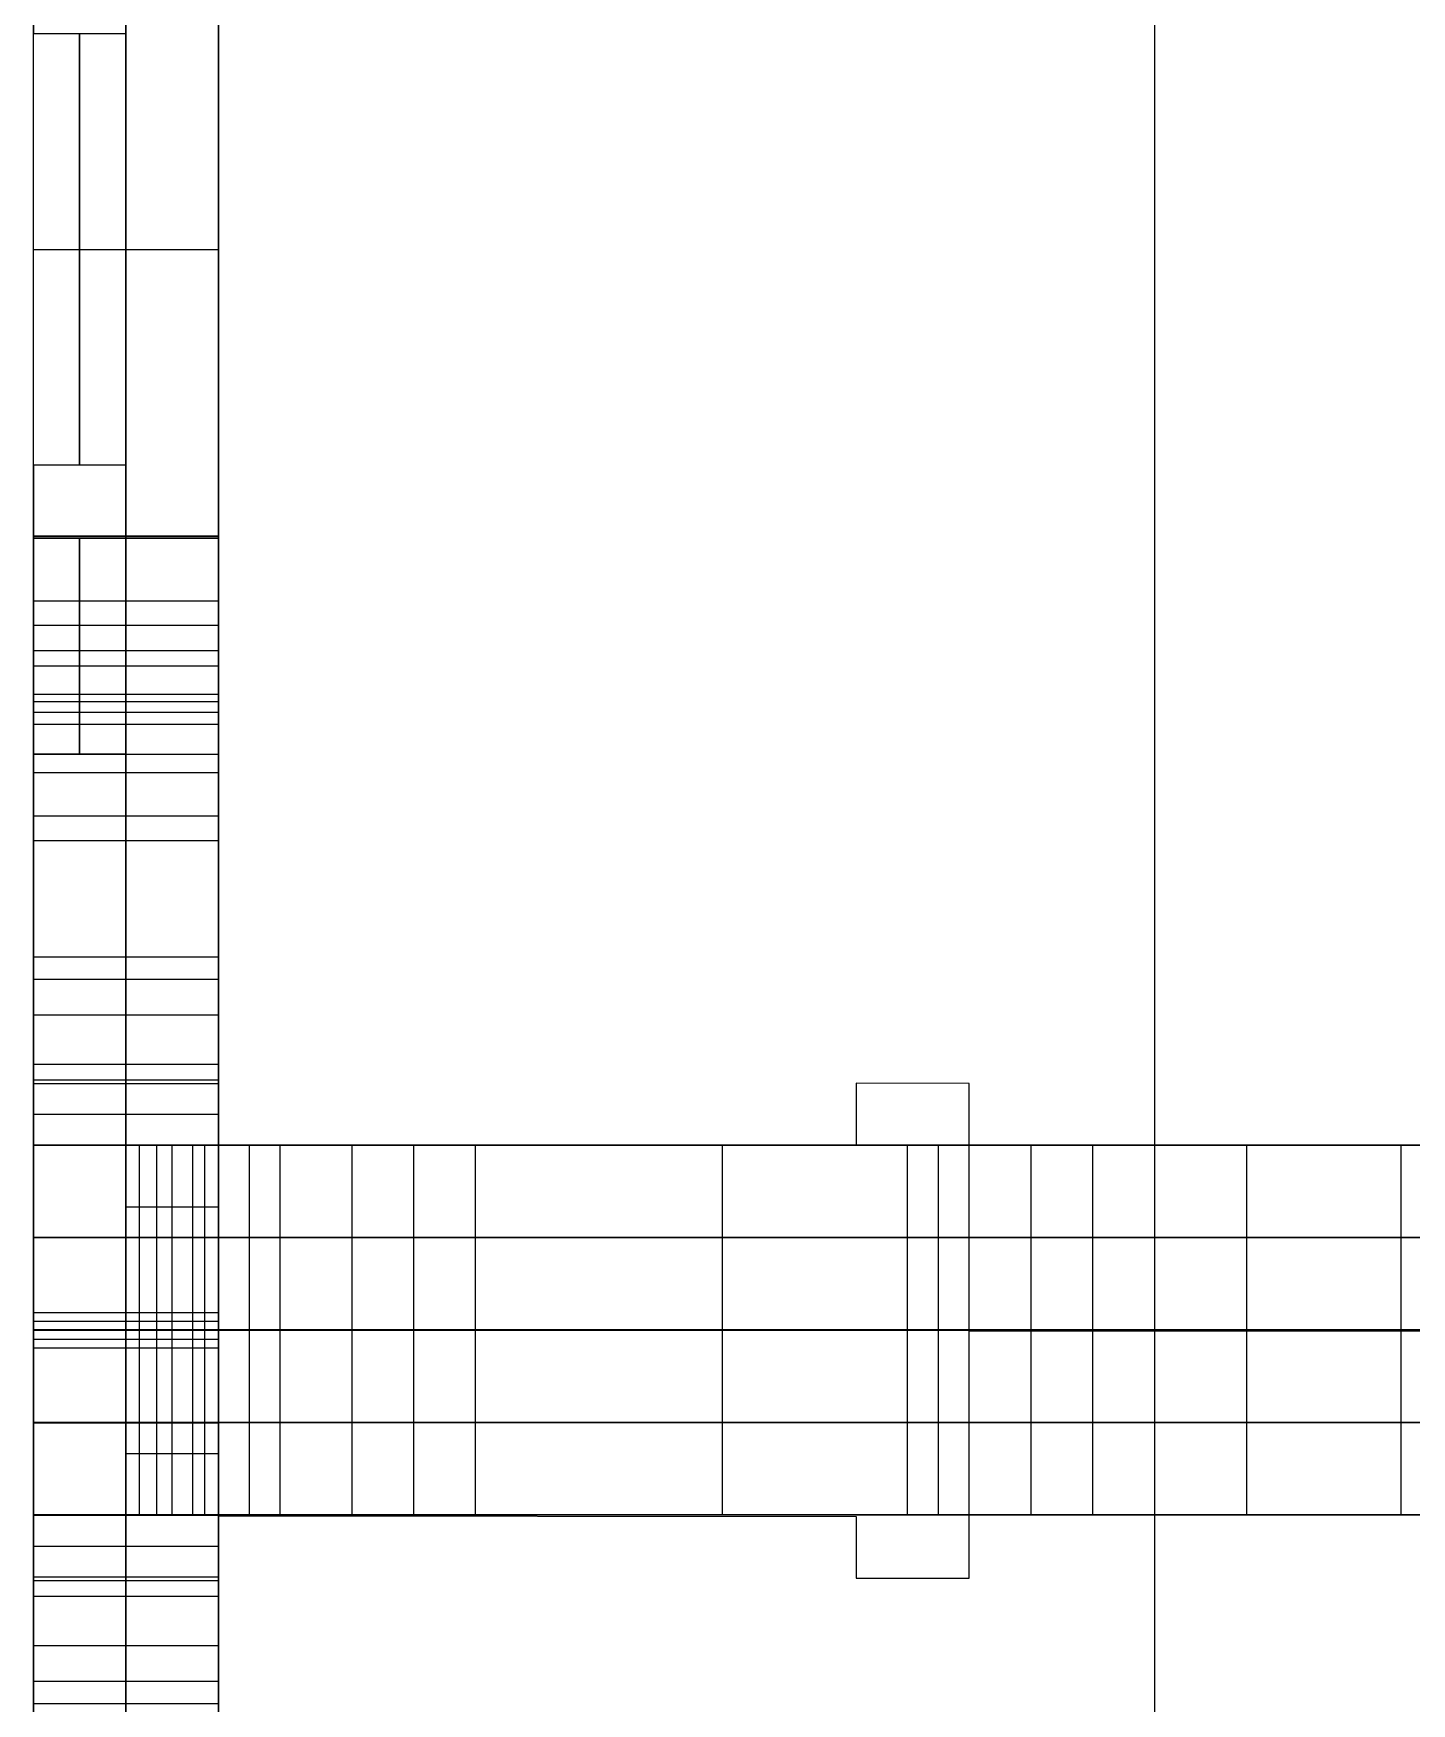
# Model space of a CAD drawing. Extents: x 6886 to 7154, y -44440 to -39703.
# Drawn here: x 6886.5 to 7020.5, y -43007.8 to -42845.4 of the extents above; entities that cross this region are included whole.
import ezdxf

# ---------------------------------------------------------------- set-up
doc = ezdxf.new("R2010")
doc.units = 0
doc.layers.add('ENDS', color=40, linetype='CONTINUOUS')

# ---------------------------------------------------------------- blocks, each defined once
blk = doc.blocks.new('SKYLARK200_END-S-1')
at = {"layer": 'ENDS'}
for p, q in [((-159, 2067.9, 264), (-159, 1467.99, 264)), ((-159, 2067.9, 282), (-159, 1467.99, 282)), ((-250, 1524, 141), (-250, 2012, 141)), ((-268, 1544.98, 141), (-268, 1991.02, 141)), ((-250, 1485.94, 282), (-250, 1621.49, 282)), ((-250, 1485.94, 264), (-250, 1621.49, 264)), ((-250, 1485.94, 273), (-250, 1621.49, 273)), ((-268, 1612.1, 226), (-268, 1594.1, 226)), ((-268, 1594.1, 56), (-268, 1612.1, 56)), ((-259, 1612.1, 226), (-259, 1534.1, 226)), ((-259, 1534.1, 56), (-259, 1612.1, 56)), ((-250, 1612.1, 226), (-250, 1534.1, 226)), ((-250, 1534.1, 56), (-250, 1612.1, 56)), ((-268, 1594.1, 56), (-259, 1594.1, 56)), ((-268, 1594.1, 226), (-259, 1594.1, 226)), ((-259, 1594.1, 56), (-259, 1552.1, 56)), ((-259, 1552.1, 226), (-259, 1594.1, 226)), ((-259, 1591.29, 66.5), (-259, 1554.91, 66.5)), ((-259, 1591.29, 215.5), (-259, 1554.91, 215.5)), ((-268, 1573.1, 77), (-259, 1573.1, 77)), ((-268, 1573.1, 205), (-259, 1573.1, 205)), ((-259, 1573.1, 226), (-250, 1573.1, 226)), ((-259, 1573.1, 56), (-259, 1573.1, 77)), ((-259, 1573.1, 56), (-250, 1573.1, 56)), ((-259, 1573.1, 226), (-259, 1573.1, 205)), ((-250, 1553.72, 282), (-250, 1553.72, 264)), ((-268, 1534.1, 56), (-268, 1552.1, 56)), ((-259, 1552.1, 56), (-268, 1552.1, 56)), ((-259, 1552.1, 226), (-268, 1552.1, 226)), ((-268, 1552.1, 226), (-268, 1534.1, 226)), ((-268, 1545.25, 282), (-250, 1545.25, 282)), ((-268, 1545.25, 282), (-268, 1532.6, 282)), ((-268, 1532.6, 0), (-268, 1545.25, 0)), ((-268, 1545.25, 0), (-250, 1545.25, 0)), ((-268, 1545.19, 281.13), (-250, 1545.19, 281.13)), ((-268, 1545.19, 0.87), (-250, 1545.19, 0.87)), ((-268, 1528.1, 232), (-268, 1545, 280.28)), ((-268, 1545, 280.28), (-250, 1545, 280.28)), ((-268, 1545, 1.72), (-250, 1545, 1.72)), ((-268, 1545, 1.72), (-268, 1528.1, 50)), ((-268, 1545, 141.9), (-259, 1545, 141.9)), ((-259, 1545.25, 282), (-259, 1532.6, 282)), ((-259, 1532.6, 0), (-259, 1545.25, 0)), ((-259, 1528.1, 232), (-259, 1545, 280.28)), ((-259, 1545, 1.72), (-259, 1528.1, 50)), ((-259, 1524, 141.9), (-259, 1545, 141.9)), ((-250, 1545.25, 282), (-250, 1532.6, 282)), ((-250, 1532.6, 0), (-250, 1545.25, 0)), ((-250, 1528.1, 232), (-250, 1545, 280.28)), ((-250, 1545, 1.72), (-250, 1528.1, 50)), ((-268, 1538.92, 282), (-250, 1538.92, 282)), ((-268, 1538.92, 0), (-250, 1538.92, 0)), ((-268, 1536.55, 256.14), (-250, 1536.55, 256.14)), ((-268, 1536.55, 25.86), (-250, 1536.55, 25.86)), ((-268, 1534.1, 226), (-250, 1534.1, 226)), ((-268, 1534.1, 56), (-250, 1534.1, 56)), ((-259, 1534.5, 160.09), (-259, 1534.5, 123.71)), ((-268, 1532.6, 282), (-250, 1532.6, 282)), ((-268, 1532.6, 0), (-250, 1532.6, 0)), ((-268, 1529.86, 227.76), (-250, 1529.86, 227.76)), ((-268, 1529.86, 54.24), (-250, 1529.86, 54.24)), ((-268, 1529.13, 283.1), (-250, 1529.13, 283.1)), ((-268, 1529.13, -1.1), (-250, 1529.13, -1.1)), ((-268, 1528.1, 232), (-250, 1528.1, 232)), ((-268, 1528.1, 50), (-250, 1528.1, 50)), ((-268, 1526.94, 286), (-250, 1526.94, 286)), ((-268, 1526.94, -4), (-250, 1526.94, -4)), ((-268, 1524, 180.9), (-250, 1524, 180.9)), ((-268, 1524, 180.9), (-268, 1524, 162.9)), ((-268, 1524, 102.9), (-250, 1524, 102.9)), ((-268, 1524, 162.9), (-259, 1524, 162.9)), ((-259, 1524, 120.9), (-268, 1524, 120.9)), ((-268, 1524, 120.9), (-268, 1524, 102.9)), ((-259, 1524, 120.9), (-259, 1524, 162.9)), ((-259, 1524, 180.9), (-259, 1524, 102.9)), ((-259, 1524, 141.9), (-250, 1524, 141.9)), ((-250, 1524, 180.9), (-250, 1524, 102.9)), ((-268, 1522.24, 185.14), (-250, 1522.24, 185.14)), ((-268, 1522.24, 98.66), (-250, 1522.24, 98.66)), ((-268, 1469.72, 170), (-268, 1518, 186.9)), ((-268, 1518, 186.9), (-250, 1518, 186.9)), ((-268, 1518, 96.9), (-250, 1518, 96.9)), ((-268, 1518, 96.9), (-268, 1469.72, 113.8)), ((-259, 1469.72, 170), (-259, 1518, 186.9)), ((-259, 1518, 96.9), (-259, 1469.72, 113.8)), ((-250, 1469.72, 170), (-250, 1518, 186.9)), ((-250, 1518, 96.9), (-250, 1469.72, 113.8)), ((-268, 1515.62, 294), (-250, 1515.62, 294)), ((-268, 1515.62, -12), (-250, 1515.62, -12)), ((-268, 1504.31, 286), (-250, 1504.31, 286)), ((-268, 1504.31, -4), (-250, 1504.31, -4)), ((-268, 1502.12, 283.1), (-250, 1502.12, 283.1)), ((-268, 1502.12, -1.1), (-250, 1502.12, -1.1)), ((-268, 1498.65, 282), (-250, 1498.65, 282)), ((-268, 1498.65, 282), (-268, 1486, 282)), ((-268, 1486, 0), (-268, 1498.65, 0)), ((-268, 1498.65, 0), (-250, 1498.65, 0)), ((-259, 1498.65, 282), (-259, 1486, 282)), ((-259, 1486, 0), (-259, 1498.65, 0)), ((-250, 1498.65, 282), (-250, 1486, 282)), ((-250, 1486, 0), (-250, 1498.65, 0)), ((-268, 1493.86, 178.45), (-250, 1493.86, 178.45)), ((-268, 1493.86, 105.35), (-250, 1493.86, 105.35)), ((-268, 1492.33, 282), (-250, 1492.33, 282)), ((-268, 1492.33, 0), (-250, 1492.33, 0)), ((-268, 1486, 270), (-268, 1492, 270)), ((-268, 1492, 270), (-250, 1492, 270)), ((-268, 1492, 270), (-268, 1492, 258)), ((-268, 1492, 258), (-250, 1492, 258)), ((-268, 1492, 258), (-268, 1486, 258)), ((-268, 1492, 233), (-250, 1492, 233)), ((-268, 1492, 233), (-268, 1492, 221)), ((-268, 1492, 221), (-250, 1492, 221)), ((-268, 1492, 221), (-268, 1486, 221)), ((-268, 1486, 62.8), (-268, 1492, 62.8)), ((-268, 1492, 62.8), (-250, 1492, 62.8)), ((-268, 1492, 62.8), (-268, 1492, 50.8)), ((-268, 1492, 50.8), (-250, 1492, 50.8)), ((-268, 1492, 50.8), (-268, 1486, 50.8)), ((-268, 1492, 25.8), (-250, 1492, 25.8)), ((-268, 1492, 25.8), (-268, 1492, 13.8)), ((-268, 1492, 13.8), (-250, 1492, 13.8)), ((-268, 1492, 13.8), (-268, 1486, 13.8)), ((-268, 1486, 25.8), (-268, 1492, 25.8)), ((-268, 1486, 233), (-268, 1492, 233)), ((-268, 1492, 264), (-250, 1492, 264)), ((-268, 1492, 227), (-250, 1492, 227)), ((-268, 1492, 56.8), (-250, 1492, 56.8)), ((-268, 1492, 19.8), (-250, 1492, 19.8)), ((-259, 1486, 270), (-259, 1492, 270)), ((-259, 1492, 270), (-259, 1492, 258)), ((-259, 1492, 233), (-259, 1492, 221)), ((-259, 1492, 221), (-259, 1486, 221)), ((-259, 1486, 62.8), (-259, 1492, 62.8)), ((-259, 1492, 62.8), (-259, 1492, 50.8)), ((-259, 1492, 25.8), (-259, 1492, 13.8)), ((-259, 1492, 13.8), (-259, 1486, 13.8)), ((-259, 1492, 50.8), (-259, 1468, 50.8)), ((-259, 1468, 25.8), (-259, 1492, 25.8)), ((-259, 1492, 258), (-259, 1468, 258)), ((-259, 1486, 233), (-259, 1492, 233)), ((-250, 1486, 270), (-250, 1492, 270)), ((-250, 1492, 270), (-250, 1492, 258)), ((-250, 1492, 258), (-250, 1468, 258)), ((-250, 1468, 233), (-250, 1492, 233)), ((-250, 1492, 233), (-250, 1492, 221)), ((-250, 1492, 221), (-250, 1486, 221)), ((-250, 1486, 62.8), (-250, 1492, 62.8)), ((-250, 1492, 62.8), (-250, 1492, 50.8)), ((-250, 1492, 50.8), (-250, 1468, 50.8)), ((-250, 1468, 25.8), (-250, 1492, 25.8)), ((-250, 1492, 25.8), (-250, 1492, 13.8)), ((-250, 1492, 13.8), (-250, 1486, 13.8)), ((-177, 1492, 282), (-188, 1492.01, 282)), ((-188, 1492.01, 282), (-188, 1492.01, 264)), ((-177, 1492, 264), (-188, 1492.01, 264)), ((-188, 1492.01, 282), (-188, 1486.01, 282)), ((-188, 1492.01, 264), (-188, 1486.01, 264)), ((-177, 1492, 273), (-188, 1492.01, 273)), ((-188, 1492.01, 273), (-188, 1486.01, 273)), ((-182.5, 1492, 282), (-182.5, 1492, 264)), ((-177, 1468, 282), (-177, 1492, 282)), ((-177, 1492, 282), (-177, 1492, 264)), ((-177, 1468, 264), (-177, 1492, 264)), ((-177, 1468, 273), (-177, 1492, 273)), ((-268, 1489, 270), (-250, 1489, 270)), ((-268, 1489, 221), (-250, 1489, 221)), ((-268, 1489, 62.8), (-250, 1489, 62.8)), ((-268, 1489, 13.8), (-250, 1489, 13.8)), ((-188, 1489.01, 282), (-188, 1489.01, 264)), ((-268, 1468, 0), (-268, 1486, 0)), ((-237, 1486, 0), (-268, 1486, 0)), ((-268, 1468, 62.9), (-268, 1486, 62.9)), ((-268, 1486, 0), (-268, 1486, 62.9)), ((-268, 1486, 62.9), (-244, 1486, 62.9)), ((-268, 1468, 219.1), (-268, 1486, 219.1)), ((-244, 1486, 219.1), (-268, 1486, 219.1)), ((-268, 1468, 282), (-268, 1486, 282)), ((-268, 1486, 219.1), (-268, 1486, 282)), ((-268, 1486, 282), (-237, 1486, 282)), ((-268, 1468, 31.45), (-268, 1486, 31.45)), ((-268, 1468, 250.55), (-268, 1486, 250.55)), ((-268, 1486, 282), (-250, 1486, 282)), ((-268, 1486, 282), (-268, 1486, 270)), ((-268, 1486, 270), (-250, 1486, 270)), ((-268, 1486, 221), (-250, 1486, 221)), ((-268, 1486, 221), (-268, 1486, 220)), ((-268, 1486, 220), (-250, 1486, 220)), ((-268, 1486, 220), (-268, 1468, 220)), ((-268, 1468, 63.8), (-268, 1486, 63.8)), ((-268, 1486, 63.8), (-250, 1486, 63.8)), ((-268, 1486, 63.8), (-268, 1486, 62.8)), ((-268, 1486, 62.8), (-250, 1486, 62.8)), ((-268, 1486, 13.8), (-250, 1486, 13.8)), ((-268, 1486, 13.8), (-268, 1486, 0)), ((-268, 1486, 0), (-250, 1486, 0)), ((-259, 1486, 50.8), (-268, 1486, 50.8)), ((-268, 1486, 25.8), (-259, 1486, 25.8)), ((-268, 1486, 25.8), (-268, 1486, 50.8)), ((-268, 1486, 233), (-268, 1486, 258)), ((-268, 1486, 233), (-259, 1486, 233)), ((-259, 1486, 258), (-268, 1486, 258)), ((-268, 1486, 276), (-250, 1486, 276)), ((-268, 1486, 220.5), (-250, 1486, 220.5)), ((-268, 1486, 63.3), (-250, 1486, 63.3)), ((-268, 1486, 6.9), (-250, 1486, 6.9)), ((-268, 1486, 38.3), (-259, 1486, 38.3)), ((-268, 1486, 245.5), (-259, 1486, 245.5)), ((-268, 1486, 233), (-250, 1486, 233)), ((-263.5, 1486, 25.8), (-263.5, 1486, 50.8)), ((-263.5, 1486, 233), (-263.5, 1486, 258)), ((-259, 1468, 257.1), (-259, 1486, 257.1)), ((-259, 1468, 232.1), (-259, 1486, 232.1)), ((-259, 1486, 257.1), (-259, 1486, 232.1)), ((-259, 1468, 49.9), (-259, 1486, 49.9)), ((-259, 1468, 24.9), (-259, 1486, 24.9)), ((-259, 1486, 49.9), (-259, 1486, 24.9)), ((-259, 1468, 244.6), (-259, 1486, 244.6)), ((-259, 1468, 37.4), (-259, 1486, 37.4)), ((-259, 1486, 50.8), (-259, 1486, 25.8)), ((-259, 1468, 50.8), (-259, 1486, 50.8)), ((-259, 1486, 25.8), (-259, 1468, 25.8)), ((-259, 1486, 258), (-259, 1486, 233)), ((-259, 1468, 258), (-259, 1486, 258)), ((-259, 1486, 233), (-259, 1468, 233)), ((-259, 1486, 282), (-259, 1486, 270)), ((-259, 1486, 221), (-259, 1486, 220)), ((-259, 1486, 220), (-259, 1468, 220)), ((-259, 1468, 63.8), (-259, 1486, 63.8)), ((-259, 1486, 63.8), (-259, 1486, 62.8)), ((-259, 1486, 13.8), (-259, 1486, 0)), ((-259, 1486, 38.3), (-259, 1468, 38.3)), ((-259, 1486, 25.8), (-250, 1486, 25.8)), ((-259, 1486, 245.5), (-259, 1468, 245.5)), ((-259, 1486, 258), (-250, 1486, 258)), ((-257.68, 1468, 260.28), (-257.68, 1486, 260.28)), ((-257.68, 1468, 228.92), (-257.68, 1486, 228.92)), ((-257.68, 1468, 53.08), (-257.68, 1486, 53.08)), ((-257.68, 1468, 21.72), (-257.68, 1486, 21.72)), ((-256, 1468, 219.1), (-256, 1486, 219.1)), ((-254.5, 1468, 261.6), (-254.5, 1486, 261.6)), ((-254.5, 1468, 227.6), (-254.5, 1486, 227.6)), ((-254.5, 1468, 54.4), (-254.5, 1486, 54.4)), ((-254.5, 1468, 20.4), (-254.5, 1486, 20.4)), ((-252.5, 1468, 0), (-252.5, 1486, 0)), ((-252.5, 1468, 282), (-252.5, 1486, 282)), ((-251.32, 1468, 260.28), (-251.32, 1486, 260.28)), ((-251.32, 1468, 228.92), (-251.32, 1486, 228.92)), ((-251.32, 1468, 53.08), (-251.32, 1486, 53.08)), ((-251.32, 1468, 21.72), (-251.32, 1486, 21.72)), ((-188, 1486.01, 282), (-250, 1485.94, 282)), ((-188, 1486.01, 264), (-250, 1485.94, 264)), ((-188, 1486.01, 273), (-250, 1485.94, 273)), ((-250, 1468, 74.9), (-250, 1486, 74.9)), ((-244, 1486, 74.9), (-250, 1486, 74.9)), ((-250, 1468, 207.1), (-250, 1486, 207.1)), ((-250, 1486, 74.9), (-250, 1486, 207.1)), ((-250, 1486, 207.1), (-244, 1486, 207.1)), ((-250, 1468, 257.1), (-250, 1486, 257.1)), ((-250, 1468, 232.1), (-250, 1486, 232.1)), ((-250, 1486, 232.1), (-250, 1486, 257.1)), ((-250, 1468, 49.9), (-250, 1486, 49.9)), ((-250, 1486, 24.9), (-250, 1486, 49.9)), ((-250, 1468, 24.9), (-250, 1486, 24.9)), ((-250, 1468, 62.9), (-250, 1486, 62.9)), ((-250, 1468, 141), (-250, 1486, 141)), ((-250, 1468, 244.6), (-250, 1486, 244.6)), ((-250, 1468, 37.4), (-250, 1486, 37.4)), ((-250, 1486, 141), (-50, 1486, 141)), ((-250, 1486, 282), (-250, 1486, 270)), ((-250, 1486, 221), (-250, 1486, 220)), ((-250, 1486, 220), (-250, 1468, 220)), ((-250, 1468, 63.8), (-250, 1486, 63.8)), ((-250, 1486, 63.8), (-250, 1486, 62.8)), ((-250, 1486, 13.8), (-250, 1486, 0)), ((-250, 1485.94, 282), (-250, 1485.94, 264)), ((-247, 1468, 74.9), (-247, 1486, 74.9)), ((-247, 1468, 207.1), (-247, 1486, 207.1)), ((-244, 1468, 62.9), (-244, 1486, 62.9)), ((-244, 1468, 74.9), (-244, 1486, 74.9)), ((-244, 1486, 62.9), (-244, 1486, 74.9)), ((-244, 1468, 207.1), (-244, 1486, 207.1)), ((-244, 1468, 219.1), (-244, 1486, 219.1)), ((-244, 1486, 207.1), (-244, 1486, 219.1)), ((-244, 1468, 68.9), (-244, 1486, 68.9)), ((-244, 1468, 213.1), (-244, 1486, 213.1)), ((-237, 1468, 6), (-237, 1486, 6)), ((-225, 1486, 6), (-237, 1486, 6)), ((-237, 1468, 0), (-237, 1486, 0)), ((-237, 1486, 6), (-237, 1486, 0)), ((-237, 1468, 282), (-237, 1486, 282)), ((-237, 1468, 276), (-237, 1486, 276)), ((-237, 1486, 282), (-237, 1486, 276)), ((-237, 1486, 276), (-225, 1486, 276)), ((-237, 1468, 3), (-237, 1486, 3)), ((-237, 1468, 279), (-237, 1486, 279)), ((-231, 1468, 6), (-231, 1486, 6)), ((-231, 1468, 276), (-231, 1486, 276)), ((-225, 1468, -18), (-225, 1486, -18)), ((-177, 1486, -18), (-225, 1486, -18)), ((-225, 1468, 6), (-225, 1486, 6)), ((-225, 1486, -18), (-225, 1486, 6)), ((-225, 1468, 276), (-225, 1486, 276)), ((-225, 1468, 300), (-225, 1486, 300)), ((-225, 1486, 276), (-225, 1486, 300)), ((-225, 1486, 300), (-177, 1486, 300)), ((-225, 1468, 0), (-225, 1486, 0)), ((-225, 1468, 282), (-225, 1486, 282)), ((-219, 1485.97, 282), (-219, 1485.97, 264)), ((-201, 1468, -18), (-201, 1486, -18)), ((-201, 1468, 300), (-201, 1486, 300)), ((-188, 1486.01, 282), (-188, 1486.01, 264)), ((-183, 1468, 140), (-183, 1486, 140)), ((-117, 1486, 140), (-183, 1486, 140)), ((-183, 1468, 128), (-183, 1486, 128)), ((-183, 1486, 140), (-183, 1486, 128)), ((-183, 1486, 128), (-177, 1486, 128)), ((-183, 1468, 134), (-183, 1486, 134)), ((-180, 1468, 128), (-180, 1486, 128)), ((-177, 1468, 128), (-177, 1486, 128)), ((-177, 1468, -18), (-177, 1486, -18)), ((-177, 1486, 128), (-177, 1486, -18)), ((-177, 1468, 300), (-177, 1486, 300)), ((-177, 1468, 258), (-177, 1486, 258)), ((-177, 1486, 300), (-177, 1486, 258)), ((-177, 1486, 258), (-165, 1486, 258)), ((-177, 1468, 140), (-177, 1486, 140)), ((-177, 1468, 55), (-177, 1486, 55)), ((-177, 1468, 264), (-177, 1486, 264)), ((-171, 1468, 258), (-171, 1486, 258)), ((-165, 1468, 258), (-165, 1486, 258)), ((-165, 1468, 264), (-165, 1486, 264)), ((-165, 1486, 258), (-165, 1486, 264)), ((-165, 1486, 264), (-135, 1486, 264)), ((-165, 1468, 261), (-165, 1486, 261)), ((-150, 1468, 264), (-150, 1486, 264)), ((-135, 1468, 264), (-135, 1486, 264)), ((-135, 1468, 258), (-135, 1486, 258)), ((-135, 1486, 264), (-135, 1486, 258)), ((-135, 1486, 258), (-123, 1486, 258)), ((-135, 1468, 261), (-135, 1486, 261)), ((-259, 1480, 50.8), (-250, 1480, 50.8)), ((-177, 1480, 282), (-177, 1480, 264)), ((-237, 1477, 0), (-268, 1477, 0)), ((-268, 1477, 0), (-268, 1477, 62.9)), ((-268, 1477, 62.9), (-244, 1477, 62.9)), ((-244, 1477, 219.1), (-268, 1477, 219.1)), ((-268, 1477, 219.1), (-268, 1477, 282)), ((-268, 1477, 282), (-237, 1477, 282)), ((-268, 1477, 220), (-250, 1477, 220)), ((-268, 1477, 63.8), (-250, 1477, 63.8)), ((-259, 1477, 257.1), (-259, 1477, 232.1)), ((-259, 1477, 49.9), (-259, 1477, 24.9)), ((-259, 1477, 25.8), (-259, 1477, 50.8)), ((-259, 1477, 233), (-259, 1477, 258)), ((-244, 1477, 74.9), (-250, 1477, 74.9)), ((-250, 1477, 74.9), (-250, 1477, 207.1)), ((-250, 1477, 207.1), (-244, 1477, 207.1)), ((-250, 1477, 232.1), (-250, 1477, 257.1)), ((-250, 1477, 24.9), (-250, 1477, 49.9)), ((-244, 1477, 62.9), (-244, 1477, 74.9)), ((-244, 1477, 207.1), (-244, 1477, 219.1)), ((-225, 1477, 6), (-237, 1477, 6)), ((-237, 1477, 6), (-237, 1477, 0)), ((-237, 1477, 282), (-237, 1477, 276)), ((-237, 1477, 276), (-225, 1477, 276)), ((-177, 1477, -18), (-225, 1477, -18)), ((-225, 1477, -18), (-225, 1477, 6)), ((-225, 1477, 276), (-225, 1477, 300)), ((-225, 1477, 300), (-177, 1477, 300)), ((-117, 1477, 140), (-183, 1477, 140)), ((-183, 1477, 140), (-183, 1477, 128)), ((-183, 1477, 128), (-177, 1477, 128)), ((-177, 1477, 128), (-177, 1477, -18)), ((-177, 1477, 300), (-177, 1477, 258)), ((-177, 1477, 258), (-165, 1477, 258)), ((-165, 1477, 258), (-165, 1477, 264)), ((-165, 1477, 264), (-135, 1477, 264)), ((-135, 1477, 264), (-135, 1477, 258)), ((-135, 1477, 258), (-123, 1477, 258)), ((-268, 1469.72, 170), (-250, 1469.72, 170)), ((-268, 1469.72, 113.8), (-250, 1469.72, 113.8)), ((-268, 1468.87, 169.81), (-250, 1468.87, 169.81)), ((-268, 1468.87, 113.99), (-250, 1468.87, 113.99)), ((-268, 1450.03, 0), (-268, 1468.03, 0)), ((-237, 1468.03, 0), (-268, 1468.03, 0)), ((-268, 1450.03, 62.9), (-268, 1468.03, 62.9)), ((-268, 1468.03, 0), (-268, 1468.03, 62.9)), ((-268, 1468.03, 62.9), (-244, 1468.03, 62.9)), ((-268, 1450.03, 219.1), (-268, 1468.03, 219.1)), ((-244, 1468.03, 219.1), (-268, 1468.03, 219.1)), ((-268, 1450.03, 282), (-268, 1468.03, 282)), ((-268, 1468.03, 219.1), (-268, 1468.03, 282)), ((-268, 1468.03, 282), (-237, 1468.03, 282)), ((-268, 1450.03, 31.45), (-268, 1468.03, 31.45)), ((-268, 1450.03, 250.55), (-268, 1468.03, 250.55)), ((-268, 1450, 220), (-268, 1468, 220)), ((-268, 1468, 220), (-250, 1468, 220)), ((-268, 1468, 220), (-268, 1468, 169.75)), ((-268, 1468, 169.75), (-250, 1468, 169.75)), ((-268, 1468, 114.05), (-250, 1468, 114.05)), ((-268, 1468, 114.05), (-268, 1468, 63.8)), ((-268, 1468, 63.8), (-250, 1468, 63.8)), ((-268, 1468, 63.8), (-268, 1450, 63.8)), ((-268, 1468, 170), (-250, 1468, 170)), ((-268, 1468, 113.8), (-250, 1468, 113.8)), ((-237, 1468, 0), (-268, 1468, 0)), ((-268, 1468, 0), (-268, 1468, 62.9)), ((-268, 1468, 62.9), (-244, 1468, 62.9)), ((-244, 1468, 219.1), (-268, 1468, 219.1)), ((-268, 1468, 219.1), (-268, 1468, 282)), ((-268, 1468, 282), (-237, 1468, 282)), ((-268, 1468, 220), (-250, 1468, 220)), ((-268, 1468, 220), (-268, 1468, 169.75)), ((-268, 1468, 169.75), (-250, 1468, 169.75)), ((-268, 1468, 114.05), (-250, 1468, 114.05)), ((-268, 1468, 114.05), (-268, 1468, 63.8)), ((-268, 1468, 63.8), (-250, 1468, 63.8)), ((-268, 1468, 170), (-250, 1468, 170)), ((-268, 1468, 113.8), (-250, 1468, 113.8)), ((-268, 1467.13, 169.81), (-250, 1467.13, 169.81)), ((-268, 1467.13, 113.99), (-250, 1467.13, 113.99)), ((-259, 1450.03, 257.1), (-259, 1468.03, 257.1)), ((-259, 1450.03, 232.1), (-259, 1468.03, 232.1)), ((-259, 1468.03, 257.1), (-259, 1468.03, 232.1)), ((-259, 1450.03, 49.9), (-259, 1468.03, 49.9)), ((-259, 1450.03, 24.9), (-259, 1468.03, 24.9)), ((-259, 1468.03, 49.9), (-259, 1468.03, 24.9)), ((-259, 1450.03, 244.6), (-259, 1468.03, 244.6)), ((-259, 1450.03, 37.4), (-259, 1468.03, 37.4)), ((-259, 1468, 25.8), (-259, 1468, 50.8)), ((-259, 1468, 50.8), (-259, 1450, 50.8)), ((-259, 1450, 25.8), (-259, 1468, 25.8)), ((-259, 1468, 50.8), (-250, 1468, 50.8)), ((-259, 1468, 25.8), (-250, 1468, 25.8)), ((-259, 1468, 258), (-259, 1450, 258)), ((-259, 1468, 233), (-259, 1468, 258)), ((-259, 1450, 233), (-259, 1468, 233)), ((-259, 1468, 258), (-250, 1468, 258)), ((-259, 1468, 233), (-250, 1468, 233)), ((-259, 1450, 220), (-259, 1468, 220)), ((-259, 1468, 220), (-259, 1468, 169.75)), ((-259, 1468, 114.05), (-259, 1468, 63.8)), ((-259, 1468, 63.8), (-259, 1450, 63.8)), ((-259, 1450, 38.3), (-259, 1468, 38.3)), ((-259, 1444, 50.8), (-259, 1468, 50.8)), ((-259, 1468, 50.8), (-259, 1468, 25.8)), ((-259, 1468, 38.3), (-250, 1468, 38.3)), ((-259, 1468, 25.8), (-259, 1444, 25.8)), ((-259, 1450, 245.5), (-259, 1468, 245.5)), ((-259, 1444, 258), (-259, 1468, 258)), ((-259, 1468, 245.5), (-250, 1468, 245.5)), ((-259, 1468, 257.1), (-259, 1468, 232.1)), ((-259, 1468, 49.9), (-259, 1468, 24.9)), ((-259, 1468, 25.8), (-259, 1468, 50.8)), ((-259, 1468, 50.8), (-250, 1468, 50.8)), ((-259, 1468, 25.8), (-250, 1468, 25.8)), ((-259, 1468, 233), (-259, 1468, 258)), ((-259, 1468, 258), (-250, 1468, 258)), ((-259, 1468, 233), (-250, 1468, 233)), ((-259, 1468, 220), (-259, 1468, 169.75)), ((-259, 1468, 114.05), (-259, 1468, 63.8)), ((-259, 1468, 50.8), (-259, 1468, 25.8)), ((-259, 1468, 38.3), (-250, 1468, 38.3)), ((-259, 1468, 245.5), (-250, 1468, 245.5)), ((-257.68, 1450.03, 260.28), (-257.68, 1468.03, 260.28)), ((-257.68, 1450.03, 228.92), (-257.68, 1468.03, 228.92)), ((-257.68, 1450.03, 53.08), (-257.68, 1468.03, 53.08)), ((-257.68, 1450.03, 21.72), (-257.68, 1468.03, 21.72)), ((-256, 1450.03, 219.1), (-256, 1468.03, 219.1)), ((-254.5, 1450.03, 261.6), (-254.5, 1468.03, 261.6)), ((-254.5, 1450.03, 227.6), (-254.5, 1468.03, 227.6)), ((-254.5, 1450.03, 54.4), (-254.5, 1468.03, 54.4)), ((-254.5, 1450.03, 20.4), (-254.5, 1468.03, 20.4)), ((-254.5, 1468, 258), (-254.5, 1468, 233)), ((-254.5, 1468, 258), (-254.5, 1468, 233)), ((-252.5, 1450.03, 0), (-252.5, 1468.03, 0)), ((-252.5, 1450.03, 282), (-252.5, 1468.03, 282)), ((-251.32, 1450.03, 260.28), (-251.32, 1468.03, 260.28)), ((-251.32, 1450.03, 228.92), (-251.32, 1468.03, 228.92)), ((-251.32, 1450.03, 53.08), (-251.32, 1468.03, 53.08)), ((-251.32, 1450.03, 21.72), (-251.32, 1468.03, 21.72)), ((-250, 1450.03, 74.9), (-250, 1468.03, 74.9)), ((-244, 1468.03, 74.9), (-250, 1468.03, 74.9)), ((-250, 1450.03, 207.1), (-250, 1468.03, 207.1)), ((-250, 1468.03, 74.9), (-250, 1468.03, 207.1)), ((-250, 1468.03, 207.1), (-244, 1468.03, 207.1)), ((-250, 1450.03, 257.1), (-250, 1468.03, 257.1)), ((-250, 1450.03, 232.1), (-250, 1468.03, 232.1)), ((-250, 1468.03, 232.1), (-250, 1468.03, 257.1)), ((-250, 1450.03, 49.9), (-250, 1468.03, 49.9)), ((-250, 1468.03, 24.9), (-250, 1468.03, 49.9)), ((-250, 1450.03, 24.9), (-250, 1468.03, 24.9)), ((-250, 1450.03, 62.9), (-250, 1468.03, 62.9)), ((-250, 1450.03, 141), (-250, 1468.03, 141)), ((-250, 1450.03, 244.6), (-250, 1468.03, 244.6)), ((-250, 1450.03, 37.4), (-250, 1468.03, 37.4)), ((-250, 1468.03, 141), (-50, 1468.03, 141)), ((-250, 1444, 258), (-250, 1468, 258)), ((-250, 1468, 258), (-250, 1468, 233)), ((-250, 1468, 233), (-250, 1444, 233)), ((-250, 1450, 220), (-250, 1468, 220)), ((-250, 1468, 220), (-250, 1468, 169.75)), ((-250, 1468, 114.05), (-250, 1468, 63.8)), ((-250, 1468, 63.8), (-250, 1450, 63.8)), ((-250, 1444, 50.8), (-250, 1468, 50.8)), ((-250, 1468, 50.8), (-250, 1468, 25.8)), ((-250, 1468, 25.8), (-250, 1444, 25.8)), ((-244, 1468, 74.9), (-250, 1468, 74.9)), ((-250, 1468, 74.9), (-250, 1468, 207.1)), ((-250, 1468, 207.1), (-244, 1468, 207.1)), ((-250, 1468, 232.1), (-250, 1468, 257.1)), ((-250, 1468, 24.9), (-250, 1468, 49.9)), ((-250, 1468, 141), (-50, 1468, 141)), ((-250, 1468, 258), (-250, 1468, 233)), ((-250, 1468, 220), (-250, 1468, 169.75)), ((-250, 1468, 114.05), (-250, 1468, 63.8)), ((-250, 1468, 50.8), (-250, 1468, 25.8)), ((-247, 1450.03, 74.9), (-247, 1468.03, 74.9)), ((-247, 1450.03, 207.1), (-247, 1468.03, 207.1)), ((-244, 1450.03, 62.9), (-244, 1468.03, 62.9)), ((-244, 1450.03, 74.9), (-244, 1468.03, 74.9)), ((-244, 1468.03, 62.9), (-244, 1468.03, 74.9)), ((-244, 1450.03, 207.1), (-244, 1468.03, 207.1)), ((-244, 1450.03, 219.1), (-244, 1468.03, 219.1)), ((-244, 1468.03, 207.1), (-244, 1468.03, 219.1)), ((-244, 1450.03, 68.9), (-244, 1468.03, 68.9)), ((-244, 1450.03, 213.1), (-244, 1468.03, 213.1)), ((-244, 1468, 62.9), (-244, 1468, 74.9)), ((-244, 1468, 207.1), (-244, 1468, 219.1)), ((-237, 1450.03, 6), (-237, 1468.03, 6)), ((-225, 1468.03, 6), (-237, 1468.03, 6)), ((-237, 1450.03, 0), (-237, 1468.03, 0)), ((-237, 1468.03, 6), (-237, 1468.03, 0)), ((-237, 1450.03, 282), (-237, 1468.03, 282)), ((-237, 1450.03, 276), (-237, 1468.03, 276)), ((-237, 1468.03, 282), (-237, 1468.03, 276)), ((-237, 1468.03, 276), (-225, 1468.03, 276)), ((-237, 1450.03, 3), (-237, 1468.03, 3)), ((-237, 1450.03, 279), (-237, 1468.03, 279)), ((-225, 1468, 6), (-237, 1468, 6)), ((-237, 1468, 6), (-237, 1468, 0)), ((-237, 1468, 282), (-237, 1468, 276)), ((-237, 1468, 276), (-225, 1468, 276)), ((-231, 1450.03, 6), (-231, 1468.03, 6)), ((-231, 1450.03, 276), (-231, 1468.03, 276)), ((-225, 1450.03, -18), (-225, 1468.03, -18)), ((-177, 1468.03, -18), (-225, 1468.03, -18)), ((-225, 1450.03, 6), (-225, 1468.03, 6)), ((-225, 1468.03, -18), (-225, 1468.03, 6)), ((-225, 1450.03, 276), (-225, 1468.03, 276)), ((-225, 1450.03, 300), (-225, 1468.03, 300)), ((-225, 1468.03, 276), (-225, 1468.03, 300)), ((-225, 1468.03, 300), (-177, 1468.03, 300)), ((-225, 1450.03, 0), (-225, 1468.03, 0)), ((-225, 1450.03, 282), (-225, 1468.03, 282)), ((-177, 1468, -18), (-225, 1468, -18)), ((-225, 1468, -18), (-225, 1468, 6)), ((-225, 1468, 276), (-225, 1468, 300)), ((-225, 1468, 300), (-177, 1468, 300)), ((-201, 1450.03, -18), (-201, 1468.03, -18)), ((-201, 1450.03, 300), (-201, 1468.03, 300)), ((-183, 1450.03, 140), (-183, 1468.03, 140)), ((-117, 1468.03, 140), (-183, 1468.03, 140)), ((-183, 1450.03, 128), (-183, 1468.03, 128)), ((-183, 1468.03, 140), (-183, 1468.03, 128)), ((-183, 1468.03, 128), (-177, 1468.03, 128)), ((-183, 1450.03, 134), (-183, 1468.03, 134)), ((-117, 1468, 140), (-183, 1468, 140)), ((-183, 1468, 140), (-183, 1468, 128)), ((-183, 1468, 128), (-177, 1468, 128)), ((-180, 1450.03, 128), (-180, 1468.03, 128)), ((-177, 1450.03, 128), (-177, 1468.03, 128)), ((-177, 1450.03, -18), (-177, 1468.03, -18)), ((-177, 1468.03, 128), (-177, 1468.03, -18)), ((-177, 1450.03, 300), (-177, 1468.03, 300)), ((-177, 1450.03, 258), (-177, 1468.03, 258)), ((-177, 1468.03, 300), (-177, 1468.03, 258)), ((-177, 1468.03, 258), (-165, 1468.03, 258)), ((-177, 1450.03, 140), (-177, 1468.03, 140)), ((-177, 1450.03, 55), (-177, 1468.03, 55)), ((-177, 1450.03, 264), (-177, 1468.03, 264)), ((-177, 1468, 128), (-177, 1468, -18)), ((-177, 1468, 300), (-177, 1468, 258)), ((-177, 1468, 258), (-165, 1468, 258)), ((-123, 1467.96, 282), (-177, 1468, 282)), ((-177, 1468, 282), (-177, 1468, 264)), ((-123, 1467.96, 264), (-177, 1468, 264)), ((-123, 1467.96, 273), (-177, 1468, 273)), ((-177, 1467.89, 282), (-123, 1467.93, 282)), ((-177, 1467.89, 264), (-123, 1467.93, 264)), ((-177, 1467.89, 273), (-123, 1467.93, 273)), ((-177, 1443.89, 282), (-177, 1467.89, 282)), ((-177, 1467.89, 282), (-177, 1467.89, 264)), ((-177, 1443.89, 264), (-177, 1467.89, 264)), ((-177, 1443.89, 273), (-177, 1467.89, 273)), ((-171, 1450.03, 258), (-171, 1468.03, 258)), ((-165, 1450.03, 258), (-165, 1468.03, 258)), ((-165, 1450.03, 264), (-165, 1468.03, 264)), ((-165, 1468.03, 258), (-165, 1468.03, 264)), ((-165, 1468.03, 264), (-135, 1468.03, 264)), ((-165, 1450.03, 261), (-165, 1468.03, 261)), ((-165, 1468, 258), (-165, 1468, 264)), ((-165, 1468, 264), (-135, 1468, 264)), ((-159, 1467.9, 264), (-159, 867.99, 264)), ((-159, 1467.9, 282), (-159, 867.99, 282)), ((-150, 1450.03, 264), (-150, 1468.03, 264)), ((-150, 1467.98, 282), (-150, 1467.98, 264)), ((-150, 1467.91, 282), (-150, 1467.91, 264)), ((-135, 1450.03, 264), (-135, 1468.03, 264)), ((-135, 1450.03, 258), (-135, 1468.03, 258)), ((-135, 1468.03, 264), (-135, 1468.03, 258)), ((-135, 1468.03, 258), (-123, 1468.03, 258)), ((-135, 1450.03, 261), (-135, 1468.03, 261)), ((-135, 1468, 264), (-135, 1468, 258)), ((-135, 1468, 258), (-123, 1468, 258)), ((-134, 1468.03, 140), (-134, 1468.03, 258)), ((-268, 1466.28, 170), (-250, 1466.28, 170)), ((-268, 1466.28, 170), (-268, 1418, 186.9)), ((-268, 1418, 96.9), (-268, 1466.28, 113.8)), ((-268, 1466.28, 113.8), (-250, 1466.28, 113.8)), ((-259, 1466.28, 170), (-259, 1418, 186.9)), ((-259, 1418, 96.9), (-259, 1466.28, 113.8)), ((-250, 1466.28, 170), (-250, 1418, 186.9)), ((-250, 1418, 96.9), (-250, 1466.28, 113.8)), ((-237, 1459.03, 0), (-268, 1459.03, 0)), ((-268, 1459.03, 0), (-268, 1459.03, 62.9)), ((-268, 1459.03, 62.9), (-244, 1459.03, 62.9)), ((-244, 1459.03, 219.1), (-268, 1459.03, 219.1)), ((-268, 1459.03, 219.1), (-268, 1459.03, 282)), ((-268, 1459.03, 282), (-237, 1459.03, 282)), ((-268, 1459, 220), (-250, 1459, 220)), ((-268, 1459, 63.8), (-250, 1459, 63.8)), ((-259, 1459.03, 257.1), (-259, 1459.03, 232.1)), ((-259, 1459.03, 49.9), (-259, 1459.03, 24.9)), ((-259, 1459, 25.8), (-259, 1459, 50.8)), ((-259, 1459, 233), (-259, 1459, 258)), ((-244, 1459.03, 74.9), (-250, 1459.03, 74.9)), ((-250, 1459.03, 74.9), (-250, 1459.03, 207.1)), ((-250, 1459.03, 207.1), (-244, 1459.03, 207.1)), ((-250, 1459.03, 232.1), (-250, 1459.03, 257.1)), ((-250, 1459.03, 24.9), (-250, 1459.03, 49.9)), ((-244, 1459.03, 62.9), (-244, 1459.03, 74.9)), ((-244, 1459.03, 207.1), (-244, 1459.03, 219.1)), ((-225, 1459.03, 6), (-237, 1459.03, 6)), ((-237, 1459.03, 6), (-237, 1459.03, 0)), ((-237, 1459.03, 282), (-237, 1459.03, 276)), ((-237, 1459.03, 276), (-225, 1459.03, 276)), ((-177, 1459.03, -18), (-225, 1459.03, -18)), ((-225, 1459.03, -18), (-225, 1459.03, 6)), ((-225, 1459.03, 276), (-225, 1459.03, 300)), ((-225, 1459.03, 300), (-177, 1459.03, 300)), ((-117, 1459.03, 140), (-183, 1459.03, 140)), ((-183, 1459.03, 140), (-183, 1459.03, 128)), ((-183, 1459.03, 128), (-177, 1459.03, 128)), ((-177, 1459.03, 128), (-177, 1459.03, -18)), ((-177, 1459.03, 300), (-177, 1459.03, 258)), ((-177, 1459.03, 258), (-165, 1459.03, 258)), ((-165, 1459.03, 258), (-165, 1459.03, 264)), ((-165, 1459.03, 264), (-135, 1459.03, 264)), ((-135, 1459.03, 264), (-135, 1459.03, 258)), ((-135, 1459.03, 258), (-123, 1459.03, 258)), ((-259, 1456, 50.8), (-250, 1456, 50.8)), ((-177, 1455.89, 282), (-177, 1455.89, 264)), ((-237, 1450.03, 0), (-268, 1450.03, 0)), ((-268, 1450.03, 0), (-268, 1450.03, 62.9)), ((-268, 1450.03, 62.9), (-244, 1450.03, 62.9)), ((-244, 1450.03, 219.1), (-268, 1450.03, 219.1)), ((-268, 1450.03, 219.1), (-268, 1450.03, 282)), ((-268, 1450.03, 282), (-237, 1450.03, 282)), ((-268, 1437.35, 282), (-268, 1450, 282)), ((-268, 1450, 282), (-250, 1450, 282)), ((-268, 1450, 282), (-268, 1450, 270)), ((-268, 1450, 270), (-250, 1450, 270)), ((-268, 1450, 270), (-268, 1444, 270)), ((-268, 1444, 258), (-268, 1450, 258)), ((-268, 1444, 221), (-268, 1450, 221)), ((-268, 1450, 221), (-250, 1450, 221)), ((-268, 1450, 221), (-268, 1450, 220)), ((-268, 1450, 220), (-250, 1450, 220)), ((-268, 1450, 63.8), (-250, 1450, 63.8)), ((-268, 1450, 63.8), (-268, 1450, 62.8)), ((-268, 1450, 62.8), (-250, 1450, 62.8)), ((-268, 1450, 62.8), (-268, 1444, 62.8)), ((-268, 1444, 50.8), (-268, 1450, 50.8)), ((-268, 1444, 13.8), (-268, 1450, 13.8)), ((-268, 1450, 13.8), (-250, 1450, 13.8)), ((-268, 1450, 13.8), (-268, 1450, 0)), ((-268, 1450, 0), (-250, 1450, 0)), ((-268, 1450, 0), (-268, 1437.35, 0)), ((-259, 1450, 50.8), (-268, 1450, 50.8)), ((-268, 1450, 25.8), (-259, 1450, 25.8)), ((-268, 1450, 25.8), (-268, 1450, 50.8)), ((-268, 1450, 25.8), (-268, 1444, 25.8)), ((-268, 1450, 233), (-268, 1450, 258)), ((-268, 1450, 233), (-259, 1450, 233)), ((-259, 1450, 258), (-268, 1450, 258)), ((-268, 1450, 233), (-268, 1444, 233)), ((-268, 1450, 276), (-250, 1450, 276)), ((-268, 1450, 220.5), (-250, 1450, 220.5)), ((-268, 1450, 63.3), (-250, 1450, 63.3)), ((-268, 1450, 6.9), (-250, 1450, 6.9)), ((-268, 1450, 38.3), (-259, 1450, 38.3)), ((-268, 1450, 245.5), (-259, 1450, 245.5)), ((-268, 1450, 233), (-250, 1450, 233)), ((-263.5, 1450, 25.8), (-263.5, 1450, 50.8)), ((-263.5, 1450, 233), (-263.5, 1450, 258)), ((-259, 1450.03, 257.1), (-259, 1450.03, 232.1)), ((-259, 1450.03, 49.9), (-259, 1450.03, 24.9)), ((-259, 1450, 50.8), (-259, 1450, 25.8)), ((-259, 1450, 258), (-259, 1450, 233)), ((-259, 1437.35, 282), (-259, 1450, 282)), ((-259, 1450, 282), (-259, 1450, 270)), ((-259, 1450, 270), (-259, 1444, 270)), ((-259, 1444, 221), (-259, 1450, 221)), ((-259, 1450, 221), (-259, 1450, 220)), ((-259, 1450, 63.8), (-259, 1450, 62.8)), ((-259, 1450, 62.8), (-259, 1444, 62.8)), ((-259, 1444, 13.8), (-259, 1450, 13.8)), ((-259, 1450, 13.8), (-259, 1450, 0)), ((-259, 1450, 0), (-259, 1437.35, 0)), ((-259, 1450, 25.8), (-250, 1450, 25.8)), ((-259, 1450, 258), (-250, 1450, 258)), ((-259, 1450, 233), (-259, 1444, 233)), ((-244, 1450.03, 74.9), (-250, 1450.03, 74.9)), ((-250, 1450.03, 74.9), (-250, 1450.03, 207.1)), ((-250, 1450.03, 207.1), (-244, 1450.03, 207.1)), ((-250, 1450.03, 232.1), (-250, 1450.03, 257.1)), ((-250, 1450.03, 24.9), (-250, 1450.03, 49.9)), ((-250, 1450.03, 141), (-50, 1450.03, 141)), ((-250, 1437.35, 282), (-250, 1450, 282)), ((-250, 1450, 282), (-250, 1450, 270)), ((-250, 1450, 270), (-250, 1444, 270)), ((-250, 1444, 221), (-250, 1450, 221)), ((-250, 1450, 221), (-250, 1450, 220)), ((-250, 1450, 63.8), (-250, 1450, 62.8)), ((-250, 1450, 62.8), (-250, 1444, 62.8)), ((-250, 1444, 13.8), (-250, 1450, 13.8)), ((-250, 1450, 13.8), (-250, 1450, 0)), ((-250, 1450, 0), (-250, 1437.35, 0)), ((-250, 1314.39, 282), (-250, 1449.94, 282)), ((-250, 1449.94, 282), (-250, 1449.94, 264)), ((-250, 1314.39, 264), (-250, 1449.94, 264)), ((-250, 1449.94, 282), (-188, 1449.88, 282)), ((-250, 1449.94, 264), (-188, 1449.88, 264)), ((-250, 1314.39, 273), (-250, 1449.94, 273)), ((-250, 1449.94, 273), (-188, 1449.88, 273)), ((-244, 1450.03, 62.9), (-244, 1450.03, 74.9)), ((-244, 1450.03, 207.1), (-244, 1450.03, 219.1)), ((-225, 1450.03, 6), (-237, 1450.03, 6)), ((-237, 1450.03, 6), (-237, 1450.03, 0)), ((-237, 1450.03, 282), (-237, 1450.03, 276)), ((-237, 1450.03, 276), (-225, 1450.03, 276)), ((-177, 1450.03, -18), (-225, 1450.03, -18)), ((-225, 1450.03, -18), (-225, 1450.03, 6)), ((-225, 1450.03, 276), (-225, 1450.03, 300)), ((-225, 1450.03, 300), (-177, 1450.03, 300)), ((-219, 1449.91, 282), (-219, 1449.91, 264)), ((-188, 1449.88, 282), (-188, 1449.88, 264)), ((-188, 1449.88, 282), (-188, 1443.88, 282)), ((-188, 1449.88, 264), (-188, 1443.88, 264)), ((-188, 1449.88, 273), (-188, 1443.88, 273)), ((-117, 1450.03, 140), (-183, 1450.03, 140)), ((-183, 1450.03, 140), (-183, 1450.03, 128)), ((-183, 1450.03, 128), (-177, 1450.03, 128)), ((-177, 1450.03, 128), (-177, 1450.03, -18)), ((-177, 1450.03, 300), (-177, 1450.03, 258)), ((-177, 1450.03, 258), (-165, 1450.03, 258)), ((-165, 1450.03, 258), (-165, 1450.03, 264)), ((-165, 1450.03, 264), (-135, 1450.03, 264)), ((-135, 1450.03, 264), (-135, 1450.03, 258)), ((-135, 1450.03, 258), (-123, 1450.03, 258)), ((-268, 1447, 270), (-250, 1447, 270)), ((-268, 1447, 221), (-250, 1447, 221)), ((-268, 1447, 62.8), (-250, 1447, 62.8)), ((-268, 1447, 13.8), (-250, 1447, 13.8)), ((-188, 1446.88, 282), (-188, 1446.88, 264)), ((-268, 1444, 270), (-250, 1444, 270)), ((-268, 1444, 270), (-268, 1444, 258)), ((-268, 1444, 258), (-250, 1444, 258)), ((-268, 1444, 233), (-250, 1444, 233)), ((-268, 1444, 233), (-268, 1444, 221)), ((-268, 1444, 221), (-250, 1444, 221)), ((-268, 1444, 62.8), (-250, 1444, 62.8)), ((-268, 1444, 62.8), (-268, 1444, 50.8)), ((-268, 1444, 50.8), (-250, 1444, 50.8)), ((-268, 1444, 25.8), (-250, 1444, 25.8)), ((-268, 1444, 25.8), (-268, 1444, 13.8)), ((-268, 1444, 13.8), (-250, 1444, 13.8)), ((-268, 1444, 264), (-250, 1444, 264)), ((-268, 1444, 227), (-250, 1444, 227)), ((-268, 1444, 56.8), (-250, 1444, 56.8)), ((-268, 1444, 19.8), (-250, 1444, 19.8)), ((-259, 1444, 270), (-259, 1444, 258)), ((-259, 1444, 233), (-259, 1444, 221)), ((-259, 1444, 62.8), (-259, 1444, 50.8)), ((-259, 1444, 25.8), (-259, 1444, 13.8)), ((-250, 1444, 270), (-250, 1444, 258)), ((-250, 1444, 233), (-250, 1444, 221)), ((-250, 1444, 62.8), (-250, 1444, 50.8)), ((-250, 1444, 25.8), (-250, 1444, 13.8)), ((-188, 1443.88, 282), (-177, 1443.89, 282)), ((-188, 1443.88, 264), (-177, 1443.89, 264)), ((-188, 1443.88, 273), (-177, 1443.89, 273)), ((-188, 1443.88, 282), (-188, 1443.88, 264)), ((-182.5, 1443.88, 282), (-182.5, 1443.88, 264)), ((-177, 1443.89, 282), (-177, 1443.89, 264)), ((-268, 1443.67, 282), (-250, 1443.67, 282)), ((-268, 1443.67, 0), (-250, 1443.67, 0)), ((-268, 1442.14, 178.45), (-250, 1442.14, 178.45)), ((-268, 1442.14, 105.35), (-250, 1442.14, 105.35)), ((-268, 1437.35, 282), (-250, 1437.35, 282)), ((-268, 1437.35, 0), (-250, 1437.35, 0)), ((-268, 1433.88, 283.1), (-250, 1433.88, 283.1)), ((-268, 1433.88, -1.1), (-250, 1433.88, -1.1)), ((-268, 1431.69, 286), (-250, 1431.69, 286))]:
    blk.add_line(p, q, dxfattribs=at)
at = {"layer": 'ENDS', "extrusion": (-1, 0, 0)}
for centre, radius, start, end in [((-1573.1, 56, 268), 21, 360, 180), ((-1573.1, 56, 259), 21, 0, 180), ((-1573.1, 226, 259), 21, 180, 0), ((-1524, 141.9, 259), 21, 90, 270), ((-1534.1, 232, 268), 6, 270, 0), ((-1534.1, 50, 268), 6, 360, 90), ((-1534.1, 232, 259), 6, 270, 0), ((-1534.1, 50, 259), 6, 360, 90), ((-1534.1, 232, 250), 6, 270, 0), ((-1534.1, 50, 250), 6, 360, 90), ((-1532.6, 288, 268), 6, 270, 340.5288), ((-1532.6, -6, 268), 6, 19.4712, 90), ((-1532.6, 288, 259), 6, 270, 340.5288), ((-1532.6, -6, 259), 6, 19.4712, 90), ((-1532.6, 288, 250), 6, 270, 340.5288), ((-1532.6, -6, 250), 6, 19.4712, 90), ((-1518, 180.9, 268), 6, 90, 180), ((-1518, 102.9, 268), 6, 180, 270), ((-1518, 180.9, 259), 6, 90, 180), ((-1518, 102.9, 259), 6, 180, 270), ((-1518, 180.9, 250), 6, 90, 180), ((-1518, 102.9, 250), 6, 180, 270), ((-1498.65, 288, 268), 6, 199.4712, 270), ((-1498.65, -6, 268), 6, 90, 160.5288), ((-1498.65, 288, 259), 6, 199.4712, 270), ((-1498.65, -6, 259), 6, 90, 160.5288), ((-1498.65, 288, 250), 6, 199.4712, 270), ((-1498.65, -6, 250), 6, 90, 160.5288), ((-1468, 175.75, 268), 6, 270, 286.6229), ((-1468, 108.05, 268), 6, 73.3771, 90), ((-1468, 175.75, 259), 6, 270, 286.6229), ((-1468, 108.05, 259), 6, 73.3771, 90), ((-1468, 175.75, 250), 6, 270, 286.6229), ((-1468, 108.05, 250), 6, 73.3771, 90), ((-1420.37, 282, 268), 12, 19.4712, 160.5288), ((-1420.37, 282, 259), 12, 19.4712, 160.5288), ((-1420.37, 282, 250), 12, 19.4712, 160.5288)]:
    blk.add_arc(centre, radius, start, end, dxfattribs=at)
at = {"layer": 'ENDS', "extrusion": (1, 0, 0)}
for centre, radius, start, end in [((1573.1, 226, -268), 21, 180, 0), ((1573.1, 56, -263.5), 21, 0, 180), ((1573.1, 226, -263.5), 21, 180, 0), ((1539.25, 282, -268), 6, 343.3771, 360), ((1539.25, 0, -268), 6, 0, 16.6229), ((1524, 141.9, -268), 21, 270, 90), ((1524, 141.9, -263.5), 21, 270, 90), ((1539.25, 282, -259), 6, 343.3771, 0), ((1539.25, 0, -259), 6, 0, 16.6229), ((1539.25, 282, -250), 6, 343.3771, 360), ((1539.25, 0, -250), 6, 0, 16.6229), ((1515.62, 282, -268), 12, 19.4712, 160.5288), ((1515.62, 0, -268), 12, 199.4712, 340.5288), ((1515.62, 282, -259), 12, 19.4712, 160.5288), ((1515.62, 0, -259), 12, 199.4712, 340.5288), ((1515.62, 282, -250), 12, 19.4712, 160.5288), ((1515.62, 0, -250), 12, 199.4712, 340.5288), ((1468, 175.75, -268), 6, 270, 286.6229), ((1468, 108.05, -268), 6, 73.3771, 90), ((1468, 175.75, -259), 6, 270, 286.6229), ((1468, 108.05, -259), 6, 73.3771, 90), ((1468, 175.75, -250), 6, 270, 286.6229), ((1468, 108.05, -250), 6, 73.3771, 90), ((1437.35, 288, -268), 6, 199.4712, 270), ((1437.35, -6, -268), 6, 90, 160.5288), ((1437.35, 288, -259), 6, 199.4712, 270), ((1437.35, -6, -259), 6, 90, 160.5288), ((1437.35, 288, -250), 6, 199.4712, 270), ((1437.35, -6, -250), 6, 90, 160.5288)]:
    blk.add_arc(centre, radius, start, end, dxfattribs=at)
at = {"layer": 'ENDS', "extrusion": (0, -1, 0)}
for centre, start, end in [((-254.5, 257.1, -1486), 359.9999, 180), ((-254.5, 232.1, -1486), 179.9999, 0.0001), ((-254.5, 49.9, -1486), 359.9999, 180.0001), ((-254.5, 24.9, -1486), 180, 0.0001), ((-254.5, 257.1, -1477), 359.9999, 180), ((-254.5, 232.1, -1477), 179.9999, 0.0001), ((-254.5, 49.9, -1477), 359.9999, 180.0001), ((-254.5, 24.9, -1477), 180, 0.0001), ((-254.5, 257.1, -1468.03), 359.9999, 180), ((-254.5, 232.1, -1468.03), 179.9999, 0.0001), ((-254.5, 49.9, -1468.03), 359.9999, 180.0001), ((-254.5, 24.9, -1468.03), 180, 0.0001), ((-254.5, 257.1, -1468), 359.9999, 180), ((-254.5, 232.1, -1468), 179.9999, 0.0001), ((-254.5, 49.9, -1468), 359.9999, 180.0001), ((-254.5, 24.9, -1468), 180, 0.0001), ((-254.5, 257.1, -1459.03), 359.9999, 180), ((-254.5, 232.1, -1459.03), 179.9999, 0.0001), ((-254.5, 49.9, -1459.03), 359.9999, 180.0001), ((-254.5, 24.9, -1459.03), 180, 0.0001), ((-254.5, 257.1, -1450.03), 359.9999, 180), ((-254.5, 232.1, -1450.03), 179.9999, 0.0001), ((-254.5, 49.9, -1450.03), 359.9999, 180.0001), ((-254.5, 24.9, -1450.03), 180, 0.0001)]:
    blk.add_arc(centre, 4.5, start, end, dxfattribs=at)

msp = doc.modelspace()

# ---------------------------------------------------------------- block references
at = {"layer": 'ENDS'}
msp.add_blockref('SKYLARK200_END-S-1', (7154.49, -44439.53, 18), dxfattribs=at)

doc.saveas('drawing.dxf')
